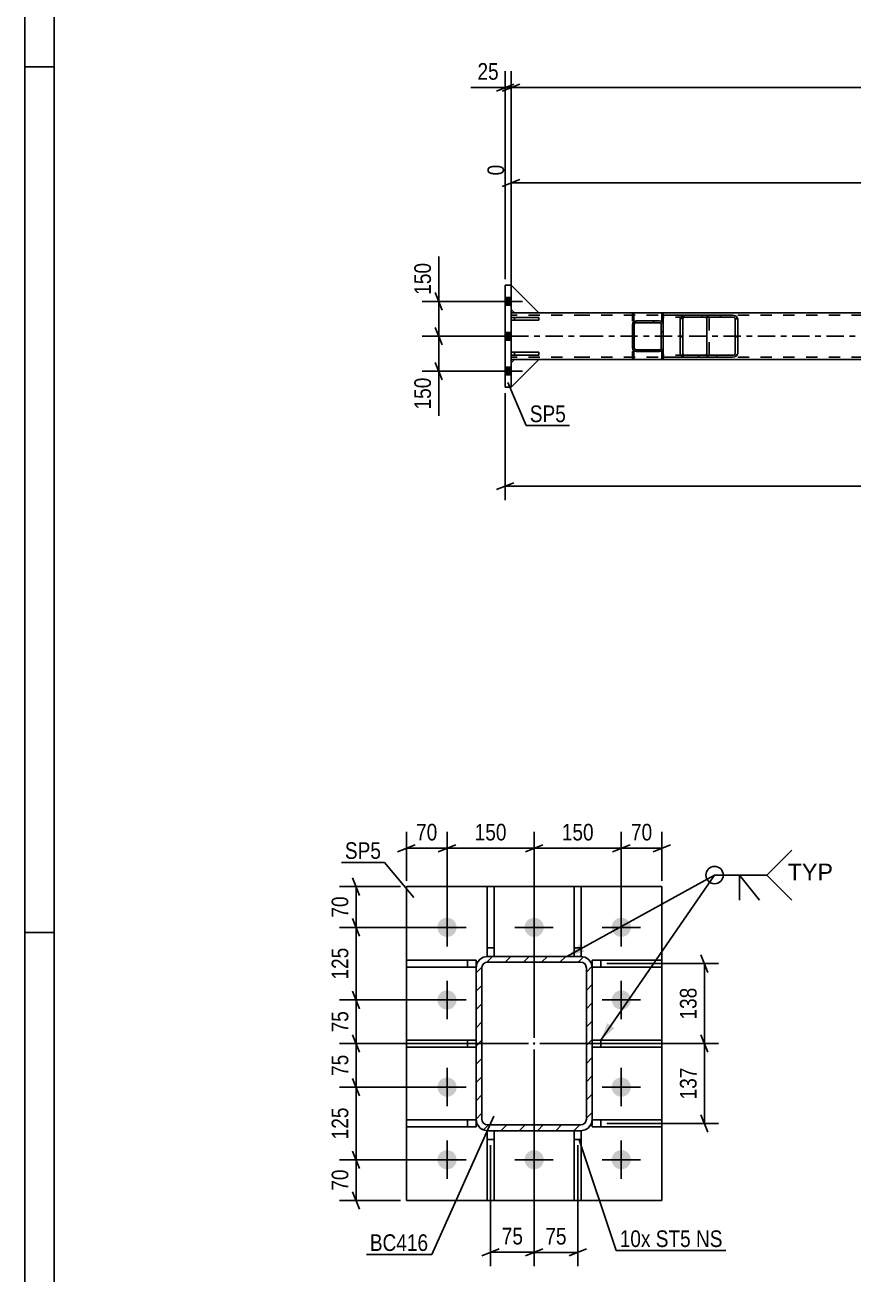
# Model space of a CAD drawing. Header units: millimetres. Extents: x 0 to 1189, y 0 to 841.
# Drawn here: x 0 to 142.6, y 239.1 to 454.2 of the extents above; entities that cross this region are included whole.
import ezdxf

# ---------------------------------------------------------------- set-up
doc = ezdxf.new("R2010")
doc.units = ezdxf.units.MM
doc.linetypes.add('DXK_LINE_DOT2', pattern=[3.9198, 1.9599, -1.9599])
doc.linetypes.add('DXK_LINE_DOT3', pattern=[5.9187, 2.979, -0.9799, 0.9799, -0.9799])
doc.styles.add('Arial', font='ARIAL.TTF', dxfattribs={"height": 0.2})
doc.styles.add('Arial Narrow', font='ARIALN.TTF', dxfattribs={"height": 0.2})

# ---------------------------------------------------------------- blocks, each defined once
blk = doc.blocks.new('Unknown-814734972-1132')
at = {"color": 5, "linetype": 'Continuous'}
for p, q in [((0, 841), (0, 0)), ((5, 836), (5, 5)), ((5, 447), (0, 447)), ((5, 298), (0, 298))]:
    blk.add_line(p, q, dxfattribs=at)
blk = doc.blocks.new('Part-814734972-3633 - 3548')
at = {"color": 2, "linetype": 'Continuous'}
for p, q in [((88.48, 404.65), (83.68, 409.45)), ((83.68, 405.25), (84.28, 404.65)), ((88.48, 404.65), (84.28, 404.65))]:
    blk.add_line(p, q, dxfattribs=at)
at = {"color": 7, "linetype": 'DXK_LINE_DOT2'}
blk.add_line((83.68, 409.45), (83.68, 405.25), dxfattribs=at)
blk = doc.blocks.new('Part-814734972-3571 - 3548')
at = {"color": 7, "linetype": 'DXK_LINE_DOT2'}
for p, q in [((88.48, 403.89), (83.68, 403.89)), ((83.68, 403.89), (83.68, 403.41)), ((83.68, 403.41), (88.48, 403.41)), ((84.28, 403.41), (84.28, 403.89)), ((88.48, 403.41), (88.48, 403.89))]:
    blk.add_line(p, q, dxfattribs=at)
blk = doc.blocks.new('Part-814734972-3574 - 3548')
at = {"color": 7, "linetype": 'DXK_LINE_DOT2'}
for p, q in [((88.48, 397.89), (83.68, 397.89)), ((83.68, 397.89), (83.68, 397.41)), ((83.68, 397.41), (88.48, 397.41)), ((84.28, 397.41), (84.28, 397.89)), ((88.48, 397.41), (88.48, 397.89))]:
    blk.add_line(p, q, dxfattribs=at)
blk = doc.blocks.new('Bolt-814734972-3661 - 3548')
at = {"linetype": 'Continuous'}
for points in [[(83.68, 405.99), (83.68, 407.31), (82.68, 407.31), (82.68, 405.99)], [(83.68, 405.99), (83.68, 407.31), (82.68, 407.31), (82.68, 405.99)], [(83.68, 405.99), (83.68, 407.31), (82.68, 407.31), (82.68, 405.99)], [(83.68, 405.99), (83.68, 407.31), (82.68, 407.31), (82.68, 405.99)], [(83.68, 399.99), (83.68, 401.31), (82.68, 401.31), (82.68, 399.99)], [(83.68, 399.99), (83.68, 401.31), (82.68, 401.31), (82.68, 399.99)], [(83.68, 393.99), (83.68, 395.31), (82.68, 395.31), (82.68, 393.99)], [(83.68, 393.99), (83.68, 395.31), (82.68, 395.31), (82.68, 393.99)], [(83.68, 393.99), (83.68, 395.31), (82.68, 395.31), (82.68, 393.99)], [(83.68, 393.99), (83.68, 395.31), (82.68, 395.31), (82.68, 393.99)]]:
    blk.add_hatch(color=1, dxfattribs=at).paths.add_polyline_path(points)
at = {"color": 1, "linetype": 'Continuous'}
for p, q in [((80.92, 406.65), (85.68, 406.65)), ((80.92, 406.65), (85.68, 406.65)), ((80.92, 406.65), (85.68, 406.65)), ((80.92, 406.65), (85.68, 406.65)), ((82.68, 407.31), (83.68, 407.31)), ((82.68, 407.31), (83.68, 407.31)), ((82.68, 407.31), (83.68, 407.31)), ((82.68, 407.31), (83.68, 407.31)), ((82.68, 405.99), (83.68, 405.99)), ((82.68, 405.99), (83.68, 405.99)), ((82.68, 405.99), (83.68, 405.99)), ((82.68, 405.99), (83.68, 405.99)), ((80.92, 400.65), (85.68, 400.65)), ((80.92, 400.65), (85.68, 400.65)), ((82.68, 401.31), (83.68, 401.31)), ((82.68, 401.31), (83.68, 401.31)), ((82.68, 399.99), (83.68, 399.99)), ((82.68, 399.99), (83.68, 399.99)), ((80.92, 394.65), (85.68, 394.65)), ((80.92, 394.65), (85.68, 394.65)), ((80.92, 394.65), (85.68, 394.65)), ((80.92, 394.65), (85.68, 394.65)), ((82.68, 395.31), (83.68, 395.31)), ((82.68, 395.31), (83.68, 395.31)), ((82.68, 395.31), (83.68, 395.31)), ((82.68, 395.31), (83.68, 395.31)), ((82.68, 393.99), (83.68, 393.99)), ((82.68, 393.99), (83.68, 393.99)), ((82.68, 393.99), (83.68, 393.99)), ((82.68, 393.99), (83.68, 393.99))]:
    blk.add_line(p, q, dxfattribs=at)
blk = doc.blocks.new('Part-814734972-3583 - 3548')
at = {"color": 7, "linetype": 'DXK_LINE_DOT2'}
for p, q in [((83.68, 396.05), (84.28, 396.65)), ((88.48, 396.65), (83.68, 391.85)), ((83.68, 391.85), (83.68, 396.05)), ((84.28, 396.65), (88.48, 396.65))]:
    blk.add_line(p, q, dxfattribs=at)
blk = doc.blocks.new('Part-814734972-3586 - 3548')
at = {"color": 7, "linetype": 'DXK_LINE_DOT2'}
for p, q in [((83.68, 396.05), (84.28, 396.65)), ((88.48, 396.65), (83.68, 391.85)), ((83.68, 391.85), (83.68, 396.05)), ((84.28, 396.65), (88.48, 396.65))]:
    blk.add_line(p, q, dxfattribs=at)
blk = doc.blocks.new('Part-814734972-3733 - 3548')
at = {"linetype": 'Continuous'}
h = blk.add_hatch(dxfattribs=at)
h.set_pattern_fill('', scale=0.7, style=0, pattern_type=0)
h.set_pattern_definition([(45, (122.1541, 397.1), (-1.57154, 1.57154), [])])
h.paths.add_polyline_path([(121.82, 397.05), (122.15, 397.1), (122.44, 397.24), (122.63, 397.45), (122.7, 397.69), (122.7, 403.61), (122.63, 403.86), (122.44, 404.06), (122.15, 404.2), (121.82, 404.25), (113.69, 404.25), (113.36, 404.2), (113.07, 404.06), (112.88, 403.86), (112.81, 403.61), (112.81, 397.69), (112.88, 397.45), (113.07, 397.24), (113.36, 397.1), (113.69, 397.05)])
h.paths.add_polyline_path([(113.52, 397.4), (113.38, 397.46), (113.29, 397.57), (113.25, 397.69), (113.25, 403.61), (113.29, 403.73), (113.38, 403.84), (113.52, 403.91), (113.69, 403.93), (121.82, 403.93), (121.99, 403.91), (122.13, 403.84), (122.22, 403.73), (122.26, 403.61), (122.26, 397.69), (122.22, 397.57), (122.13, 397.46), (121.99, 397.4), (121.82, 397.37), (113.69, 397.37)])
at = {"color": 2, "linetype": 'Continuous'}
for p, q in [((113.69, 404.25), (109.86, 404.25)), ((109.86, 403.29), (109.86, 402.65)), ((112.88, 403.86), (112.81, 403.61)), ((112.81, 397.69), (112.81, 403.61)), ((113.25, 403.61), (113.29, 403.73)), ((113.25, 397.69), (113.25, 403.61)), ((113.69, 404.25), (113.36, 404.2)), ((113.52, 403.91), (113.69, 403.93)), ((113.69, 404.25), (121.82, 404.25)), ((113.69, 403.93), (121.82, 403.93)), ((117.09, 403.91), (116.92, 403.93)), ((117.36, 403.61), (117.33, 403.73)), ((117.36, 397.69), (117.36, 403.61)), ((122.15, 404.2), (121.82, 404.25)), ((121.82, 403.93), (121.99, 403.91)), ((122.22, 403.73), (122.26, 403.61)), ((122.26, 397.69), (122.26, 403.61)), ((122.7, 403.61), (122.63, 403.86)), ((122.7, 397.69), (122.7, 403.61)), ((109.86, 398.01), (109.86, 398.65)), ((113.69, 397.05), (109.86, 397.05)), ((112.81, 397.69), (112.88, 397.45)), ((113.29, 397.57), (113.25, 397.69)), ((113.36, 397.1), (113.69, 397.05)), ((113.69, 397.37), (113.52, 397.4)), ((113.69, 397.37), (121.82, 397.37)), ((113.69, 397.05), (121.82, 397.05)), ((116.92, 397.37), (117.09, 397.4)), ((117.33, 397.57), (117.36, 397.69)), ((121.99, 397.4), (121.82, 397.37)), ((121.82, 397.05), (122.15, 397.1)), ((122.26, 397.69), (122.22, 397.57)), ((122.63, 397.45), (122.7, 397.69))]:
    blk.add_line(p, q, dxfattribs=at)
at = {"color": 7, "linetype": 'DXK_LINE_DOT2'}
for p, q in [((109.86, 404.25), (109.86, 403.29)), ((121.82, 403.93), (109.86, 403.93)), ((109.86, 402.65), (109.86, 398.65)), ((121.82, 404.25), (113.69, 404.25)), ((116.92, 404.25), (117.26, 404.2)), ((117.73, 403.86), (117.8, 403.61)), ((117.8, 397.69), (117.8, 403.61)), ((109.86, 397.69), (109.86, 398.01)), ((109.86, 397.05), (109.86, 397.69)), ((121.82, 397.37), (109.86, 397.37)), ((116.92, 397.05), (113.69, 397.05)), ((117.26, 397.1), (116.92, 397.05)), ((116.92, 397.05), (121.82, 397.05)), ((117.8, 397.69), (117.73, 397.45))]:
    blk.add_line(p, q, dxfattribs=at)
at = {"color": 2, "linetype": 'Continuous'}
for centre, radius, start, end in [((113.56, 403.43), 0.802, 104.5547, 147.5895), ((113.62, 403.52), 0.401, 104.5547, 147.5895), ((116.99, 403.52), 0.401, 32.4105, 75.4453), ((121.89, 403.52), 0.401, 32.4105, 75.4453), ((121.95, 403.43), 0.802, 32.4105, 75.4453), ((113.56, 397.88), 0.802, 212.4105, 255.4453), ((113.62, 397.78), 0.401, 212.4105, 255.4453), ((116.99, 397.78), 0.401, 284.5547, 327.5895), ((121.89, 397.78), 0.401, 284.5547, 327.5895), ((121.95, 397.88), 0.802, 284.5547, 327.5895)]:
    blk.add_arc(centre, radius, start, end, dxfattribs=at)
at = {"color": 7, "linetype": 'DXK_LINE_DOT2'}
for centre, start, end in [((117.06, 403.43), 32.4105, 75.4453), ((117.06, 397.88), 284.5547, 327.5895)]:
    blk.add_arc(centre, 0.802, start, end, dxfattribs=at)
blk = doc.blocks.new('Part-814734972-3608 - 3548')
at = {"color": 2, "linetype": 'Continuous'}
for p, q in [((83.68, 403.89), (88.48, 403.89)), ((83.68, 403.41), (83.68, 403.89)), ((88.48, 403.41), (83.68, 403.41)), ((88.48, 403.89), (88.48, 403.41))]:
    blk.add_line(p, q, dxfattribs=at)
at = {"color": 7, "linetype": 'DXK_LINE_DOT2'}
blk.add_line((84.28, 403.41), (84.28, 403.89), dxfattribs=at)
blk = doc.blocks.new('Part-814734972-3611 - 3548')
at = {"color": 2, "linetype": 'Continuous'}
for p, q in [((83.68, 397.89), (88.48, 397.89)), ((83.68, 397.41), (83.68, 397.89)), ((88.48, 397.41), (83.68, 397.41)), ((88.48, 397.89), (88.48, 397.41))]:
    blk.add_line(p, q, dxfattribs=at)
at = {"color": 7, "linetype": 'DXK_LINE_DOT2'}
blk.add_line((84.28, 397.41), (84.28, 397.89), dxfattribs=at)
blk = doc.blocks.new('Part-814734972-3614 - 3548')
at = {"color": 2, "linetype": 'Continuous'}
for p, q in [((83.68, 396.05), (84.28, 396.65)), ((88.48, 396.65), (83.68, 391.85)), ((84.28, 396.65), (88.48, 396.65))]:
    blk.add_line(p, q, dxfattribs=at)
at = {"color": 7, "linetype": 'DXK_LINE_DOT2'}
blk.add_line((83.68, 391.85), (83.68, 396.05), dxfattribs=at)
blk = doc.blocks.new('Part-814734972-3624 - 3548')
at = {"color": 2, "linetype": 'Continuous'}
for p, q in [((104.58, 403.29), (104.58, 404.49)), ((104.58, 404.49), (104.82, 404.49)), ((104.82, 404.49), (104.82, 403.29)), ((104.82, 403.29), (104.82, 404.49)), ((104.82, 403.29), (104.58, 403.29))]:
    blk.add_line(p, q, dxfattribs=at)
at = {"color": 7, "linetype": 'DXK_LINE_DOT2'}
for p, q in [((104.58, 403.29), (104.58, 404.49)), ((104.82, 404.49), (104.82, 404.49)), ((104.82, 403.29), (104.82, 403.29))]:
    blk.add_line(p, q, dxfattribs=at)
blk = doc.blocks.new('Part-814734972-3625 - 3548')
at = {"color": 2, "linetype": 'Continuous'}
for p, q in [((109.62, 396.81), (109.62, 398.01)), ((109.86, 398.01), (109.62, 398.01)), ((109.86, 398.01), (109.86, 396.81)), ((109.86, 396.81), (109.62, 396.81))]:
    blk.add_line(p, q, dxfattribs=at)
blk = doc.blocks.new('Part-814734972-3690 - 3548')
at = {"color": 2, "linetype": 'Continuous'}
for p, q in [((104.58, 396.81), (104.58, 398.01)), ((104.82, 398.01), (104.58, 398.01)), ((104.82, 398.01), (104.82, 396.81)), ((104.82, 398.01), (104.82, 396.81)), ((104.82, 396.81), (104.58, 396.81))]:
    blk.add_line(p, q, dxfattribs=at)
at = {"color": 7, "linetype": 'DXK_LINE_DOT2'}
for p, q in [((104.58, 396.81), (104.58, 398.01)), ((104.82, 398.01), (104.82, 398.01)), ((104.82, 396.81), (104.82, 396.81))]:
    blk.add_line(p, q, dxfattribs=at)
blk = doc.blocks.new('Part-814734972-3626 - 3548')
at = {"color": 2, "linetype": 'Continuous'}
for p, q in [((109.86, 404.49), (109.62, 404.49)), ((109.62, 403.29), (109.62, 404.49)), ((109.86, 404.49), (109.86, 403.29)), ((109.86, 403.29), (109.62, 403.29))]:
    blk.add_line(p, q, dxfattribs=at)
blk = doc.blocks.new('Part-814734972-3636 - 3548')
at = {"color": 7, "linetype": 'DXK_LINE_DOT2'}
for p, q in [((88.48, 404.65), (83.68, 409.45)), ((83.68, 409.45), (83.68, 405.25)), ((83.68, 405.25), (84.28, 404.65)), ((84.28, 404.65), (88.48, 404.65))]:
    blk.add_line(p, q, dxfattribs=at)
blk = doc.blocks.new('Part-814734972-3643 - 3548')
at = {"color": 2, "linetype": 'Continuous'}
for p, q in [((83.68, 404.65), (84.28, 404.65)), ((96.48, 404.65), (88.48, 404.65)), ((225.26, 404.65), (96.58, 404.65)), ((83.68, 396.65), (84.28, 396.65)), ((96.48, 396.65), (88.48, 396.65)), ((1026.22, 396.65), (96.58, 396.65))]:
    blk.add_line(p, q, dxfattribs=at)
at = {"color": 7, "linetype": 'DXK_LINE_DOT2'}
for p, q in [((83.68, 396.65), (83.68, 404.65)), ((88.48, 404.65), (84.28, 404.65)), ((96.48, 404.25), (83.68, 404.25)), ((1026.22, 404.25), (96.58, 404.25)), ((96.48, 397.05), (83.68, 397.05)), ((84.28, 396.65), (88.48, 396.65)), ((1026.22, 397.05), (96.58, 397.05))]:
    blk.add_line(p, q, dxfattribs=at)
at = {"color": 7, "linetype": 'DXK_LINE_DOT3'}
for p, q in [((83.68, 400.65), (96.48, 400.65)), ((96.58, 400.65), (1026.22, 400.65))]:
    blk.add_line(p, q, dxfattribs=at)
blk = doc.blocks.new('Part-814734972-3653 - 3548')
at = {"color": 7, "linetype": 'DXK_LINE_DOT2'}
for p, q in [((88.48, 404.65), (83.68, 409.45)), ((83.68, 409.45), (83.68, 405.25)), ((83.68, 405.25), (84.28, 404.65)), ((84.28, 404.65), (88.48, 404.65))]:
    blk.add_line(p, q, dxfattribs=at)
blk = doc.blocks.new('Part-814734972-3731 - 3548')
at = {"color": 2, "linetype": 'Continuous'}
for p, q in [((82.68, 409.45), (83.68, 409.45)), ((82.68, 391.85), (82.68, 409.45)), ((83.68, 409.45), (83.68, 391.85)), ((83.68, 391.85), (82.68, 391.85))]:
    blk.add_line(p, q, dxfattribs=at)
blk = doc.blocks.new('Part-814734972-3757 - 3548')
at = {"linetype": 'Continuous'}
h = blk.add_hatch(dxfattribs=at)
h.set_pattern_fill('', scale=0.7, style=0, pattern_type=0)
h.set_pattern_definition([(45, (109.4623, 398.06), (-1.57154, 1.57154), [])])
h.paths.add_polyline_path([(109.22, 398.01), (109.46, 398.06), (109.67, 398.2), (109.81, 398.41), (109.86, 398.65), (109.86, 402.65), (109.81, 402.9), (109.67, 403.1), (109.46, 403.24), (109.22, 403.29), (105.22, 403.29), (104.97, 403.24), (104.76, 403.1), (104.63, 402.9), (104.58, 402.65), (104.58, 398.65), (104.63, 398.41), (104.76, 398.2), (104.97, 398.06), (105.22, 398.01)])
h.paths.add_polyline_path([(105.09, 398.36), (104.99, 398.42), (104.92, 398.53), (104.9, 398.65), (104.9, 402.65), (104.92, 402.77), (104.99, 402.88), (105.09, 402.95), (105.22, 402.97), (109.22, 402.97), (109.34, 402.95), (109.44, 402.88), (109.51, 402.77), (109.54, 402.65), (109.54, 398.65), (109.51, 398.53), (109.44, 398.42), (109.34, 398.36), (109.22, 398.33), (105.22, 398.33)])
at = {"color": 7, "linetype": 'DXK_LINE_DOT2'}
for p, q in [((104.58, 402.65), (104.63, 402.9)), ((104.58, 398.65), (104.58, 402.65)), ((104.92, 402.77), (104.9, 402.65)), ((104.9, 398.65), (104.9, 402.65)), ((104.97, 403.24), (105.22, 403.29)), ((105.22, 402.97), (105.09, 402.95)), ((105.22, 403.29), (109.22, 403.29)), ((105.22, 402.97), (109.22, 402.97)), ((109.22, 403.29), (109.46, 403.24)), ((109.34, 402.95), (109.22, 402.97)), ((109.54, 402.65), (109.51, 402.77)), ((109.54, 398.65), (109.54, 402.65)), ((109.81, 402.9), (109.86, 402.65)), ((109.86, 398.65), (109.86, 402.65)), ((104.63, 398.41), (104.58, 398.65)), ((104.9, 398.65), (104.92, 398.53)), ((105.22, 398.01), (104.97, 398.06)), ((105.09, 398.36), (105.22, 398.33)), ((105.22, 398.33), (109.22, 398.33)), ((105.22, 398.01), (109.22, 398.01)), ((109.22, 398.33), (109.34, 398.36)), ((109.46, 398.06), (109.22, 398.01)), ((109.51, 398.53), (109.54, 398.65)), ((109.86, 398.65), (109.81, 398.41))]:
    blk.add_line(p, q, dxfattribs=at)
at = {"color": 2, "linetype": 'Continuous'}
for p, q in [((104.63, 402.9), (104.58, 402.65)), ((104.58, 398.65), (104.58, 402.65)), ((104.9, 402.65), (104.92, 402.77)), ((104.9, 398.65), (104.9, 402.65)), ((105.22, 403.29), (104.97, 403.24)), ((105.09, 402.95), (105.22, 402.97)), ((105.22, 403.29), (109.22, 403.29)), ((105.22, 402.97), (109.22, 402.97)), ((109.46, 403.24), (109.22, 403.29)), ((109.22, 402.97), (109.34, 402.95)), ((109.51, 402.77), (109.54, 402.65)), ((109.54, 398.65), (109.54, 402.65)), ((109.86, 402.65), (109.81, 402.9)), ((109.86, 398.65), (109.86, 402.65)), ((104.58, 398.65), (104.63, 398.41)), ((104.92, 398.53), (104.9, 398.65)), ((104.97, 398.06), (105.22, 398.01)), ((105.22, 398.33), (105.09, 398.36)), ((105.22, 398.33), (109.22, 398.33)), ((105.22, 398.01), (109.22, 398.01)), ((109.34, 398.36), (109.22, 398.33)), ((109.22, 398.01), (109.46, 398.06)), ((109.54, 398.65), (109.51, 398.53)), ((109.81, 398.41), (109.86, 398.65))]:
    blk.add_line(p, q, dxfattribs=at)
at = {"color": 7, "linetype": 'DXK_LINE_DOT2'}
for centre, radius, start, end in [((105.22, 402.65), 0.64, 112.5, 157.5), ((105.22, 402.65), 0.32, 112.5, 157.5), ((109.22, 402.65), 0.32, 22.5, 67.5), ((109.22, 402.65), 0.64, 22.5, 67.5), ((105.22, 398.65), 0.64, 202.5, 247.5), ((105.22, 398.65), 0.32, 202.5, 247.5), ((109.22, 398.65), 0.32, 292.5, 337.5), ((109.22, 398.65), 0.64, 292.5, 337.5)]:
    blk.add_arc(centre, radius, start, end, dxfattribs=at)
at = {"color": 2, "linetype": 'Continuous'}
for centre, radius, start, end in [((105.22, 402.65), 0.64, 112.5, 157.5), ((105.22, 402.65), 0.32, 112.5, 157.5), ((109.22, 402.65), 0.32, 22.5, 67.5), ((109.22, 402.65), 0.64, 22.5, 67.5), ((105.22, 398.65), 0.64, 202.5, 247.5), ((105.22, 398.65), 0.32, 202.5, 247.5), ((109.22, 398.65), 0.32, 292.5, 337.5), ((109.22, 398.65), 0.64, 292.5, 337.5)]:
    blk.add_arc(centre, radius, start, end, dxfattribs=at)
blk = doc.blocks.new('Part-814734972-1289 - 1247')
at = {"color": 2, "linetype": 'Continuous'}
for p, q in [((79.56, 251.91), (79.56, 263.91)), ((79.56, 263.91), (79.66, 263.91)), ((80.76, 263.91), (80.76, 251.91)), ((80.76, 251.91), (79.56, 251.91))]:
    blk.add_line(p, q, dxfattribs=at)
at = {"color": 7, "linetype": 'DXK_LINE_DOT2'}
for p, q in [((79.56, 263.91), (80.76, 263.91)), ((79.56, 262.41), (80.76, 262.41))]:
    blk.add_line(p, q, dxfattribs=at)
blk = doc.blocks.new('Part-814734972-1294 - 1247')
at = {"color": 2, "linetype": 'Continuous'}
for p, q in [((94.56, 293.91), (94.56, 305.91)), ((94.56, 305.91), (95.76, 305.91)), ((95.76, 305.91), (95.76, 293.91)), ((95.76, 293.91), (95.66, 293.91))]:
    blk.add_line(p, q, dxfattribs=at)
at = {"color": 7, "linetype": 'DXK_LINE_DOT2'}
for p, q in [((94.56, 295.41), (95.76, 295.41)), ((95.66, 293.91), (94.56, 293.91))]:
    blk.add_line(p, q, dxfattribs=at)
blk = doc.blocks.new('Bolt-814734972-1269 - 1247')
at = {"linetype": 'Continuous'}
for points in [[(71.01, 298.91, -1), (74.31, 298.91, -1)], [(86.01, 298.91, -1), (89.31, 298.91, -1)], [(101.01, 298.91, -1), (104.31, 298.91, -1)], [(71.01, 286.41, -1), (74.31, 286.41, -1)], [(101.01, 286.41, -1), (104.31, 286.41, -1)], [(71.01, 271.41, -1), (74.31, 271.41, -1)], [(101.01, 271.41, -1), (104.31, 271.41, -1)], [(71.01, 258.91, -1), (74.31, 258.91, -1)], [(86.01, 258.91, -1), (89.31, 258.91, -1)], [(101.01, 258.91, -1), (104.31, 258.91, -1)]]:
    blk.add_hatch(color=1, dxfattribs=at).paths.add_polyline_path(points)
at = {"color": 1, "linetype": 'Continuous'}
for p, q in [((72.66, 295.61), (72.66, 302.21)), ((87.66, 295.61), (87.66, 302.21)), ((102.66, 295.61), (102.66, 302.21)), ((69.36, 298.91), (75.96, 298.91)), ((84.36, 298.91), (90.96, 298.91)), ((99.36, 298.91), (105.96, 298.91)), ((72.66, 283.11), (72.66, 289.71)), ((102.66, 283.11), (102.66, 289.71)), ((69.36, 286.41), (75.96, 286.41)), ((99.36, 286.41), (105.96, 286.41)), ((72.66, 268.11), (72.66, 274.71)), ((102.66, 268.11), (102.66, 274.71)), ((69.36, 271.41), (75.96, 271.41)), ((99.36, 271.41), (105.96, 271.41)), ((72.66, 255.61), (72.66, 262.21)), ((87.66, 255.61), (87.66, 262.21)), ((102.66, 255.61), (102.66, 262.21)), ((69.36, 258.91), (75.96, 258.91)), ((84.36, 258.91), (90.96, 258.91)), ((99.36, 258.91), (105.96, 258.91))]:
    blk.add_line(p, q, dxfattribs=at)
blk = doc.blocks.new('Part-814734972-1299 - 1247')
at = {"color": 2, "linetype": 'Continuous'}
for p, q in [((79.56, 293.91), (79.56, 305.91)), ((79.56, 305.91), (80.76, 305.91)), ((80.76, 293.91), (80.76, 305.91)), ((79.56, 293.91), (79.66, 293.91))]:
    blk.add_line(p, q, dxfattribs=at)
at = {"color": 7, "linetype": 'DXK_LINE_DOT2'}
for p, q in [((79.56, 295.41), (80.76, 295.41)), ((79.66, 293.91), (80.76, 293.91))]:
    blk.add_line(p, q, dxfattribs=at)
blk = doc.blocks.new('Part-814734972-1304 - 1247')
at = {"color": 2, "linetype": 'Continuous'}
for p, q in [((65.66, 264.56), (65.66, 265.76)), ((65.66, 265.76), (77.66, 265.76)), ((77.66, 264.56), (77.66, 265.76)), ((65.66, 264.56), (77.66, 264.56))]:
    blk.add_line(p, q, dxfattribs=at)
at = {"color": 7, "linetype": 'DXK_LINE_DOT2'}
blk.add_line((76.16, 264.56), (76.16, 265.76), dxfattribs=at)
blk = doc.blocks.new('Part-814734972-1309 - 1247')
at = {"color": 2, "linetype": 'Continuous'}
for p, q in [((65.66, 278.31), (65.66, 279.51)), ((65.66, 279.51), (77.66, 279.51)), ((65.66, 278.31), (77.66, 278.31))]:
    blk.add_line(p, q, dxfattribs=at)
at = {"color": 7, "linetype": 'DXK_LINE_DOT2'}
for p, q in [((76.16, 278.31), (76.16, 279.51)), ((77.66, 278.31), (77.66, 279.51))]:
    blk.add_line(p, q, dxfattribs=at)
blk = doc.blocks.new('Part-814734972-1442 - 1247')
at = {"linetype": 'Continuous'}
h = blk.add_hatch(dxfattribs=at)
h.set_pattern_fill('', scale=0.7, style=0, pattern_type=0)
h.set_pattern_definition([(45, (77.6584, 265.9106), (-1.57154, 1.57154), [])])
h.paths.add_polyline_path([(77.66, 291.91), (77.66, 265.91), (77.81, 265.15), (78.24, 264.5), (78.89, 264.06), (79.66, 263.91), (95.66, 263.91), (96.42, 264.06), (97.07, 264.5), (97.51, 265.15), (97.66, 265.91), (97.66, 291.91), (97.51, 292.68), (97.07, 293.32), (96.42, 293.76), (95.66, 293.91), (79.66, 293.91), (78.89, 293.76), (78.24, 293.32), (77.81, 292.68)])
h.paths.add_polyline_path([(78.95, 292.62), (79.28, 292.83), (79.66, 292.91), (95.66, 292.91), (96.04, 292.83), (96.37, 292.62), (96.58, 292.29), (96.66, 291.91), (96.66, 265.91), (96.58, 265.53), (96.37, 265.2), (96.04, 264.99), (95.66, 264.91), (79.66, 264.91), (79.28, 264.99), (78.95, 265.2), (78.73, 265.53), (78.66, 265.91), (78.66, 291.91), (78.73, 292.29)])
blk.add_hatch(color=246, dxfattribs=at).paths.add_polyline_path([(87.66, 278.81, -1), (87.66, 279.01, -1)])
at = {"color": 7, "linetype": 'DXK_LINE_DOT2'}
for p, q in [((77.66, 291.91), (77.81, 292.68)), ((78.89, 293.76), (79.66, 293.91)), ((79.66, 292.91), (79.28, 292.83)), ((79.66, 293.91), (95.66, 293.91)), ((79.66, 292.91), (95.66, 292.91)), ((95.66, 293.91), (96.42, 293.76)), ((96.04, 292.83), (95.66, 292.91)), ((97.51, 292.68), (97.66, 291.91)), ((77.66, 265.91), (77.66, 291.91)), ((78.73, 292.29), (78.66, 291.91)), ((78.66, 265.91), (78.66, 291.91)), ((96.66, 291.91), (96.58, 292.29)), ((96.66, 265.91), (96.66, 291.91)), ((97.66, 265.91), (97.66, 291.91)), ((77.81, 265.15), (77.66, 265.91)), ((78.66, 265.91), (78.73, 265.53)), ((79.28, 264.99), (79.66, 264.91)), ((79.66, 264.91), (95.66, 264.91)), ((95.66, 264.91), (96.04, 264.99)), ((96.58, 265.53), (96.66, 265.91)), ((97.66, 265.91), (97.51, 265.15)), ((79.66, 263.91), (78.89, 264.06)), ((79.66, 263.91), (95.66, 263.91)), ((96.42, 264.06), (95.66, 263.91))]:
    blk.add_line(p, q, dxfattribs=at)
at = {"color": 2, "linetype": 'Continuous'}
for p, q in [((77.81, 292.68), (77.66, 291.91)), ((79.66, 293.91), (78.89, 293.76)), ((79.28, 292.83), (79.66, 292.91)), ((79.66, 293.91), (95.66, 293.91)), ((79.66, 292.91), (95.66, 292.91)), ((96.42, 293.76), (95.66, 293.91)), ((95.66, 292.91), (96.04, 292.83)), ((97.66, 291.91), (97.51, 292.68)), ((77.66, 265.91), (77.66, 291.91)), ((78.66, 291.91), (78.73, 292.29)), ((78.66, 265.91), (78.66, 291.91)), ((96.58, 292.29), (96.66, 291.91)), ((96.66, 265.91), (96.66, 291.91)), ((97.66, 265.91), (97.66, 291.91)), ((77.66, 265.91), (77.81, 265.15)), ((78.73, 265.53), (78.66, 265.91)), ((79.66, 264.91), (79.28, 264.99)), ((79.66, 264.91), (95.66, 264.91)), ((96.04, 264.99), (95.66, 264.91)), ((96.66, 265.91), (96.58, 265.53)), ((97.51, 265.15), (97.66, 265.91)), ((78.89, 264.06), (79.66, 263.91)), ((79.66, 263.91), (95.66, 263.91)), ((95.66, 263.91), (96.42, 264.06))]:
    blk.add_line(p, q, dxfattribs=at)
at = {"color": 7, "linetype": 'DXK_LINE_DOT3'}
blk.add_line((87.66, 278.91), (87.66, 278.91), dxfattribs=at)
at = {"color": 246, "linetype": 'DXK_LINE_DOT2'}
blk.add_line((87.66, 278.91), (87.66, 278.91), dxfattribs=at)
at = {"color": 246, "linetype": 'Continuous'}
blk.add_circle((87.66, 278.91), 0.1, dxfattribs=at)
at = {"color": 7, "linetype": 'DXK_LINE_DOT2'}
for centre, radius, start, end in [((79.66, 291.91), 2, 112.5, 157.5), ((79.66, 291.91), 1, 112.5, 157.5), ((95.66, 291.91), 1, 22.5, 67.5), ((95.66, 291.91), 2, 22.5, 67.5), ((79.66, 265.91), 2, 202.5, 247.5), ((79.66, 265.91), 1, 202.5, 247.5), ((95.66, 265.91), 1, 292.5, 337.5), ((95.66, 265.91), 2, 292.5, 337.5)]:
    blk.add_arc(centre, radius, start, end, dxfattribs=at)
at = {"color": 2, "linetype": 'Continuous'}
for centre, radius, start, end in [((79.66, 291.91), 2, 112.5, 157.5), ((79.66, 291.91), 1, 112.5, 157.5), ((95.66, 291.91), 1, 22.5, 67.5), ((95.66, 291.91), 2, 22.5, 67.5), ((79.66, 265.91), 2, 202.5, 247.5), ((79.66, 265.91), 1, 202.5, 247.5), ((95.66, 265.91), 1, 292.5, 337.5), ((95.66, 265.91), 2, 292.5, 337.5)]:
    blk.add_arc(centre, radius, start, end, dxfattribs=at)
blk = doc.blocks.new('Part-814734972-1314 - 1247')
at = {"color": 2, "linetype": 'Continuous'}
for p, q in [((65.66, 292.06), (65.66, 293.26)), ((65.66, 293.26), (77.66, 293.26)), ((77.66, 292.06), (77.66, 293.26)), ((65.66, 292.06), (77.66, 292.06))]:
    blk.add_line(p, q, dxfattribs=at)
at = {"color": 7, "linetype": 'DXK_LINE_DOT2'}
blk.add_line((76.16, 292.06), (76.16, 293.26), dxfattribs=at)
blk = doc.blocks.new('Part-814734972-1319 - 1247')
at = {"color": 2, "linetype": 'Continuous'}
for p, q in [((109.66, 265.76), (97.66, 265.76)), ((97.66, 264.56), (97.66, 265.76)), ((109.66, 265.76), (109.66, 264.56)), ((109.66, 264.56), (97.66, 264.56))]:
    blk.add_line(p, q, dxfattribs=at)
at = {"color": 7, "linetype": 'DXK_LINE_DOT2'}
blk.add_line((99.16, 264.56), (99.16, 265.76), dxfattribs=at)
blk = doc.blocks.new('Part-814734972-1324 - 1247')
at = {"color": 2, "linetype": 'Continuous'}
for p, q in [((109.66, 279.51), (97.66, 279.51)), ((109.66, 278.31), (97.66, 278.31)), ((109.66, 279.51), (109.66, 278.31))]:
    blk.add_line(p, q, dxfattribs=at)
at = {"color": 7, "linetype": 'DXK_LINE_DOT2'}
for p, q in [((97.66, 278.31), (97.66, 279.51)), ((99.16, 278.31), (99.16, 279.51))]:
    blk.add_line(p, q, dxfattribs=at)
blk = doc.blocks.new('Part-814734972-1457 - 1247')
at = {"color": 2, "linetype": 'Continuous'}
for p, q in [((65.66, 251.91), (65.66, 305.91)), ((65.66, 305.91), (109.66, 305.91)), ((109.66, 251.91), (109.66, 305.91)), ((65.66, 251.91), (109.66, 251.91))]:
    blk.add_line(p, q, dxfattribs=at)
blk = doc.blocks.new('Part-814734972-1329 - 1247')
at = {"color": 2, "linetype": 'Continuous'}
for p, q in [((109.66, 293.26), (97.66, 293.26)), ((97.66, 292.06), (97.66, 293.26)), ((109.66, 293.26), (109.66, 292.06)), ((109.66, 292.06), (97.66, 292.06))]:
    blk.add_line(p, q, dxfattribs=at)
at = {"color": 7, "linetype": 'DXK_LINE_DOT2'}
blk.add_line((99.16, 292.06), (99.16, 293.26), dxfattribs=at)
blk = doc.blocks.new('Part-814734972-1462 - 1247')
at = {"color": 2, "linetype": 'Continuous'}
for p, q in [((94.56, 251.91), (94.56, 263.91)), ((95.66, 263.91), (95.76, 263.91)), ((95.76, 263.91), (95.76, 251.91)), ((95.76, 251.91), (94.56, 251.91))]:
    blk.add_line(p, q, dxfattribs=at)
at = {"color": 7, "linetype": 'DXK_LINE_DOT2'}
for p, q in [((95.76, 263.91), (94.56, 263.91)), ((94.56, 262.41), (95.76, 262.41))]:
    blk.add_line(p, q, dxfattribs=at)
blk = doc.blocks.new('StraightDimension-814734972-3989 - 3548')
at = {"color": 7, "linetype": 'Continuous'}
for p, q in [((81.68, 400.65), (68.39, 400.65)), ((70.64, 402.15), (71.84, 399.15)), ((71.24, 394.65), (71.24, 400.65)), ((71.84, 393.15), (70.64, 396.15)), ((81.68, 394.65), (68.39, 394.65))]:
    blk.add_line(p, q, dxfattribs=at)
at = {"color": 0}
blk.add_wipeout([(70.49, 394.13), (66.29, 394.13), (66.29, 387.44), (70.49, 387.44)], dxfattribs=at)
at = {"color": 7, "linetype": 'Continuous'}
blk.add_line((71.24, 394.65), (71.24, 386.92), dxfattribs=at)
blk.add_line((71.24, 394.65), (71.24, 386.92), dxfattribs=at)
at = {"color": 3, "style": 'Arial Narrow'}
blk.add_text('150', height=2.863, rotation=90.0002, dxfattribs=at).set_placement((69.89, 388.04))
blk = doc.blocks.new('StraightDimension-814734972-3892 - 3548')
at = {"color": 7, "linetype": 'Continuous'}
for p, q in [((82.68, 390.85), (82.68, 372.44)), ((84.18, 375.44), (81.18, 374.24)), ((82.68, 374.84), (1027.22, 374.84))]:
    blk.add_line(p, q, dxfattribs=at)
blk = doc.blocks.new('StraightDimension-814734972-3973 - 3548')
at = {"color": 7, "linetype": 'Continuous'}
for p, q in [((224.59, 392.01), (224.59, 435.65)), ((83.68, 405.65), (83.68, 430.16)), ((85.18, 427.63), (82.18, 426.43)), ((83.68, 427.03), (224.59, 427.03)), ((223.09, 426.43), (226.09, 427.63))]:
    blk.add_line(p, q, dxfattribs=at)
at = {"color": 0, "linetype": 'Continuous'}
for points in [[(223.99, 436.25), (219.79, 436.25), (219.79, 427.73), (223.99, 427.73)], [(83.08, 430.76), (78.88, 430.76), (78.88, 427.73), (83.08, 427.73)]]:
    blk.add_wipeout(points, dxfattribs=at)
at = {"color": 0}
blk.add_wipeout([(158.39, 427.78), (158.39, 431.98), (149.88, 431.98), (149.88, 427.78)], dxfattribs=at)
at = {"color": 3, "linetype": 'Continuous', "style": 'Arial Narrow'}
for s, height, p in [('5159', 2.863, (223.39, 428.33)), ('0', 2.86, (82.48, 428.33))]:
    blk.add_text(s, height=height, rotation=90.0002, dxfattribs=at).set_placement(p)
at = {"color": 3, "style": 'Arial Narrow'}
blk.add_text('5159', height=2.863, dxfattribs=at).set_placement((150.48, 428.38))
blk = doc.blocks.new('StraightDimension-814734972-3999 - 3548')
at = {"color": 7, "linetype": 'Continuous'}
for p, q in [((81.68, 406.65), (68.39, 406.65)), ((70.64, 408.15), (71.84, 405.15)), ((71.24, 400.65), (71.24, 406.65)), ((81.68, 400.65), (68.39, 400.65)), ((71.84, 399.15), (70.64, 402.15))]:
    blk.add_line(p, q, dxfattribs=at)
at = {"color": 0}
blk.add_wipeout([(70.49, 413.86), (66.29, 413.86), (66.29, 407.18), (70.49, 407.18)], dxfattribs=at)
at = {"color": 7, "linetype": 'Continuous'}
blk.add_line((71.24, 406.65), (71.24, 414.39), dxfattribs=at)
blk.add_line((71.24, 406.65), (71.24, 414.39), dxfattribs=at)
at = {"color": 3, "style": 'Arial Narrow'}
blk.add_text('150', height=2.863, rotation=90.0002, dxfattribs=at).set_placement((69.89, 407.78))
blk = doc.blocks.new('StraightDimension-814734972-10734 - 3548')
at = {"color": 7, "linetype": 'Continuous'}
for p, q in [((83.68, 410.45), (83.68, 446.29)), ((85.18, 444.04), (82.18, 442.84)), ((83.68, 443.44), (1026.22, 443.44))]:
    blk.add_line(p, q, dxfattribs=at)
blk = doc.blocks.new('StraightDimension-814734972-10735 - 3548')
at = {"color": 7, "linetype": 'Continuous'}
for p, q in [((82.68, 410.45), (82.68, 446.29)), ((83.68, 410.45), (83.68, 446.29)), ((81.18, 442.84), (84.18, 444.04)), ((85.18, 444.04), (82.18, 442.84)), ((82.68, 443.44), (83.68, 443.44))]:
    blk.add_line(p, q, dxfattribs=at)
at = {"color": 0}
blk.add_wipeout([(82.15, 444.19), (82.15, 448.39), (77.3, 448.39), (77.3, 444.19)], dxfattribs=at)
at = {"color": 7, "linetype": 'Continuous'}
blk.add_line((82.68, 443.44), (76.77, 443.44), dxfattribs=at)
blk.add_line((82.68, 443.44), (76.77, 443.44), dxfattribs=at)
at = {"color": 3, "style": 'Arial Narrow'}
blk.add_text('25', height=2.863, dxfattribs=at).set_placement((77.9, 444.79))
blk = doc.blocks.new('StraightDimension-814734972-28336 - 1247')
at = {"color": 7, "linetype": 'Continuous'}
for p, q in [((71.66, 286.41), (54.16, 286.41)), ((56.41, 287.91), (57.61, 284.91)), ((57.01, 278.91), (57.01, 286.41)), ((57.61, 277.41), (56.41, 280.41)), ((86.66, 278.91), (54.16, 278.91))]:
    blk.add_line(p, q, dxfattribs=at)
at = {"color": 0}
blk.add_wipeout([(56.26, 285.09), (52.06, 285.09), (52.06, 280.23), (56.26, 280.23)], dxfattribs=at)
at = {"color": 3, "style": 'Arial Narrow'}
blk.add_text('75', height=2.863, rotation=90.0002, dxfattribs=at).set_placement((55.66, 280.83))
blk = doc.blocks.new('StraightDimension-814734972-1640 - 1247')
at = {"color": 7, "linetype": 'Continuous'}
for p, q in [((87.66, 277.91), (87.66, 240.58)), ((80.16, 261.41), (80.16, 240.58)), ((78.66, 242.38), (81.66, 243.58)), ((89.16, 243.58), (86.16, 242.38)), ((80.16, 242.98), (87.66, 242.98))]:
    blk.add_line(p, q, dxfattribs=at)
at = {"color": 0}
blk.add_wipeout([(86.34, 243.73), (86.34, 247.93), (81.48, 247.93), (81.48, 243.73)], dxfattribs=at)
at = {"color": 3, "style": 'Arial Narrow'}
blk.add_text('75', height=2.863, dxfattribs=at).set_placement((82.08, 244.33))
blk = doc.blocks.new('StraightDimension-814734972-1491 - 1247')
at = {"color": 7, "linetype": 'Continuous'}
for p, q in [((65.66, 306.91), (65.66, 315.36)), ((72.66, 299.91), (72.66, 315.36)), ((64.16, 311.91), (67.16, 313.11)), ((65.66, 312.51), (72.66, 312.51)), ((74.16, 313.11), (71.16, 311.91))]:
    blk.add_line(p, q, dxfattribs=at)
at = {"color": 0}
blk.add_wipeout([(71.59, 313.26), (71.59, 317.46), (66.73, 317.46), (66.73, 313.26)], dxfattribs=at)
at = {"color": 3, "style": 'Arial Narrow'}
blk.add_text('70', height=2.863, dxfattribs=at).set_placement((67.33, 313.86))
blk = doc.blocks.new('StraightDimension-814734972-1612 - 1247')
at = {"color": 7, "linetype": 'Continuous'}
for p, q in [((117.57, 277.41), (116.37, 280.41)), ((88.66, 278.91), (119.37, 278.91)), ((116.97, 265.16), (116.97, 278.91)), ((100.16, 265.16), (119.37, 265.16)), ((116.37, 266.66), (117.57, 263.66))]:
    blk.add_line(p, q, dxfattribs=at)
at = {"color": 0}
blk.add_wipeout([(116.22, 275.38), (112.02, 275.38), (112.02, 268.69), (116.22, 268.69)], dxfattribs=at)
at = {"color": 3, "style": 'Arial Narrow'}
blk.add_text('137', height=2.863, rotation=90.0002, dxfattribs=at).set_placement((115.62, 269.29))
blk = doc.blocks.new('StraightDimension-814734972-28339 - 1247')
at = {"color": 7, "linetype": 'Continuous'}
for p, q in [((56.41, 260.41), (57.61, 257.41)), ((71.66, 258.91), (54.16, 258.91)), ((57.01, 251.91), (57.01, 258.91)), ((64.66, 251.91), (54.16, 251.91)), ((57.61, 250.41), (56.41, 253.41))]:
    blk.add_line(p, q, dxfattribs=at)
at = {"color": 0}
blk.add_wipeout([(56.26, 257.84), (52.06, 257.84), (52.06, 252.98), (56.26, 252.98)], dxfattribs=at)
at = {"color": 3, "style": 'Arial Narrow'}
blk.add_text('70', height=2.863, rotation=90.0002, dxfattribs=at).set_placement((55.66, 253.58))
blk = doc.blocks.new('StraightDimension-814734972-1508 - 1247')
at = {"color": 7, "linetype": 'Continuous'}
for p, q in [((72.66, 299.91), (72.66, 315.36)), ((87.66, 279.91), (87.66, 315.36)), ((74.16, 313.11), (71.16, 311.91)), ((72.66, 312.51), (87.66, 312.51)), ((86.16, 311.91), (89.16, 313.11))]:
    blk.add_line(p, q, dxfattribs=at)
at = {"color": 0}
blk.add_wipeout([(83.5, 313.26), (83.5, 317.46), (76.82, 317.46), (76.82, 313.26)], dxfattribs=at)
at = {"color": 3, "style": 'Arial Narrow'}
blk.add_text('150', height=2.863, dxfattribs=at).set_placement((77.42, 313.86))
blk = doc.blocks.new('StraightDimension-814734972-1525 - 1247')
at = {"color": 7, "linetype": 'Continuous'}
for p, q in [((87.66, 279.91), (87.66, 315.36)), ((102.66, 299.91), (102.66, 315.36)), ((89.16, 313.11), (86.16, 311.91)), ((87.66, 312.51), (102.66, 312.51)), ((101.16, 311.91), (104.16, 313.11))]:
    blk.add_line(p, q, dxfattribs=at)
at = {"color": 0}
blk.add_wipeout([(98.5, 313.26), (98.5, 317.46), (91.82, 317.46), (91.82, 313.26)], dxfattribs=at)
at = {"color": 3, "style": 'Arial Narrow'}
blk.add_text('150', height=2.863, dxfattribs=at).set_placement((92.42, 313.86))
blk = doc.blocks.new('StraightDimension-814734972-1542 - 1247')
at = {"color": 7, "linetype": 'Continuous'}
for p, q in [((102.66, 299.91), (102.66, 315.36)), ((109.66, 306.91), (109.66, 315.36)), ((101.16, 311.91), (104.16, 313.11)), ((102.66, 312.51), (109.66, 312.51)), ((111.16, 313.11), (108.16, 311.91))]:
    blk.add_line(p, q, dxfattribs=at)
at = {"color": 0}
blk.add_wipeout([(108.59, 313.26), (108.59, 317.46), (103.73, 317.46), (103.73, 313.26)], dxfattribs=at)
at = {"color": 3, "style": 'Arial Narrow'}
blk.add_text('70', height=2.863, dxfattribs=at).set_placement((104.33, 313.86))
blk = doc.blocks.new('StraightDimension-814734972-1620 - 1247')
at = {"color": 7, "linetype": 'Continuous'}
for p, q in [((100.16, 292.66), (119.37, 292.66)), ((117.57, 291.16), (116.37, 294.16)), ((116.97, 278.91), (116.97, 292.66)), ((116.37, 280.41), (117.57, 277.41)), ((88.66, 278.91), (119.37, 278.91))]:
    blk.add_line(p, q, dxfattribs=at)
at = {"color": 0}
blk.add_wipeout([(116.22, 289.13), (112.02, 289.13), (112.02, 282.44), (116.22, 282.44)], dxfattribs=at)
at = {"color": 3, "style": 'Arial Narrow'}
blk.add_text('138', height=2.863, rotation=90.0002, dxfattribs=at).set_placement((115.62, 283.04))
blk = doc.blocks.new('StraightDimension-814734972-1625 - 1247')
at = {"color": 7, "linetype": 'Continuous'}
for p, q in [((87.66, 277.91), (87.66, 240.57)), ((95.16, 261.41), (95.16, 240.57)), ((86.16, 242.37), (89.16, 243.57)), ((96.66, 243.57), (93.66, 242.37)), ((87.66, 242.97), (95.16, 242.97))]:
    blk.add_line(p, q, dxfattribs=at)
at = {"color": 0}
blk.add_wipeout([(93.84, 243.72), (93.84, 247.92), (88.98, 247.92), (88.98, 243.72)], dxfattribs=at)
at = {"color": 3, "style": 'Arial Narrow'}
blk.add_text('75', height=2.863, dxfattribs=at).set_placement((89.58, 244.32))
blk = doc.blocks.new('StraightDimension-814734972-28334 - 1247')
at = {"color": 7, "linetype": 'Continuous'}
for p, q in [((64.66, 305.91), (54.16, 305.91)), ((56.41, 307.41), (57.61, 304.41)), ((57.01, 298.91), (57.01, 305.91)), ((57.61, 297.41), (56.41, 300.41)), ((71.66, 298.91), (54.16, 298.91))]:
    blk.add_line(p, q, dxfattribs=at)
at = {"color": 0}
blk.add_wipeout([(56.26, 304.84), (52.06, 304.84), (52.06, 299.98), (56.26, 299.98)], dxfattribs=at)
at = {"color": 3, "style": 'Arial Narrow'}
blk.add_text('70', height=2.863, rotation=90.0002, dxfattribs=at).set_placement((55.66, 300.58))
blk = doc.blocks.new('StraightDimension-814734972-28335 - 1247')
at = {"color": 7, "linetype": 'Continuous'}
for p, q in [((56.41, 300.41), (57.61, 297.41)), ((71.66, 298.91), (54.16, 298.91)), ((57.01, 286.41), (57.01, 298.91)), ((71.66, 286.41), (54.16, 286.41)), ((57.61, 284.91), (56.41, 287.91))]:
    blk.add_line(p, q, dxfattribs=at)
at = {"color": 0}
blk.add_wipeout([(56.26, 296), (52.06, 296), (52.06, 289.32), (56.26, 289.32)], dxfattribs=at)
at = {"color": 3, "style": 'Arial Narrow'}
blk.add_text('125', height=2.863, rotation=90.0002, dxfattribs=at).set_placement((55.66, 289.92))
blk = doc.blocks.new('StraightDimension-814734972-28337 - 1247')
at = {"color": 7, "linetype": 'Continuous'}
for p, q in [((56.41, 280.41), (57.61, 277.41)), ((86.66, 278.91), (54.16, 278.91)), ((57.01, 271.41), (57.01, 278.91)), ((71.66, 271.41), (54.16, 271.41)), ((57.61, 269.91), (56.41, 272.91))]:
    blk.add_line(p, q, dxfattribs=at)
at = {"color": 0}
blk.add_wipeout([(56.26, 277.59), (52.06, 277.59), (52.06, 272.73), (56.26, 272.73)], dxfattribs=at)
at = {"color": 3, "style": 'Arial Narrow'}
blk.add_text('75', height=2.863, rotation=90.0002, dxfattribs=at).set_placement((55.66, 273.33))
blk = doc.blocks.new('StraightDimension-814734972-28338 - 1247')
at = {"color": 7, "linetype": 'Continuous'}
for p, q in [((71.66, 271.41), (54.16, 271.41)), ((56.41, 272.91), (57.61, 269.91)), ((57.01, 258.91), (57.01, 271.41)), ((57.61, 257.41), (56.41, 260.41)), ((71.66, 258.91), (54.16, 258.91))]:
    blk.add_line(p, q, dxfattribs=at)
at = {"color": 0}
blk.add_wipeout([(56.26, 268.5), (52.06, 268.5), (52.06, 261.82), (56.26, 261.82)], dxfattribs=at)
at = {"color": 3, "style": 'Arial Narrow'}
blk.add_text('125', height=2.863, rotation=90.0002, dxfattribs=at).set_placement((55.66, 262.42))
blk = doc.blocks.new('Mark-814734972-3727 - 3548')
at = {"color": 0}
blk.add_wipeout([(93.12, 385.86), (93.12, 388.86), (86.91, 388.86), (86.91, 385.86)], dxfattribs=at)
blk.add_wipeout([(93.12, 385.86), (93.12, 388.86), (86.91, 388.86), (86.91, 385.86)], dxfattribs=at)
at = {"color": 30, "linetype": 'Continuous'}
for p, q in [((83.14, 392.67), (86.31, 385.26)), ((86.31, 385.26), (93.72, 385.26))]:
    blk.add_line(p, q, dxfattribs=at)
at = {"color": 3, "style": 'Arial Narrow'}
blk.add_text('SP5', height=2.863, dxfattribs=at).set_placement((86.91, 385.86))
blk = doc.blocks.new('Mark-814734972-1438 - 1247')
at = {"color": 0}
blk.add_wipeout([(69.42, 243.21), (69.42, 246.21), (59.37, 246.21), (59.37, 243.21)], dxfattribs=at)
blk.add_wipeout([(69.42, 243.21), (69.42, 246.21), (59.37, 246.21), (59.37, 243.21)], dxfattribs=at)
at = {"color": 30, "linetype": 'Continuous'}
for p in [(80.72, 266.43), (58.77, 242.61)]:
    blk.add_line(p, (70.02, 242.61), dxfattribs=at)
at = {"color": 3, "style": 'Arial Narrow'}
blk.add_text('BC416', height=2.863, dxfattribs=at).set_placement((59.37, 243.21))
blk = doc.blocks.new('Mark-814734972-1453 - 1247')
at = {"color": 0}
blk.add_wipeout([(61.3, 310.69), (61.3, 313.69), (55.08, 313.69), (55.08, 310.69)], dxfattribs=at)
blk.add_wipeout([(61.3, 310.69), (61.3, 313.69), (55.08, 313.69), (55.08, 310.69)], dxfattribs=at)
at = {"color": 30, "linetype": 'Continuous'}
for p in [(54.48, 310.09), (66.95, 304.02)]:
    blk.add_line(p, (61.9, 310.09), dxfattribs=at)
at = {"color": 3, "style": 'Arial Narrow'}
blk.add_text('SP5', height=2.863, dxfattribs=at).set_placement((55.08, 310.69))
blk = doc.blocks.new('WeldMark-814734972-1653 - 1247')
at = {"linetype": 'Continuous'}
for points in [[(96.28, 294.7), (93.29, 293.91), (95.56, 296.01)], [(101.48, 281.56), (99.16, 279.51), (100.24, 282.41)]]:
    blk.add_hatch(color=30, dxfattribs=at).paths.add_polyline_path(points)
at = {"color": 30, "linetype": 'Continuous'}
for p, q in [((93.29, 293.91), (118.72, 307.9)), ((99.16, 279.51), (118.72, 307.9)), ((118.72, 307.9), (127.72, 307.9))]:
    blk.add_line(p, q, dxfattribs=at)
at = {"color": 3, "linetype": 'Continuous'}
for q in [(126.43, 303.61), (123.01, 303.61)]:
    blk.add_line((123.01, 307.9), q, dxfattribs=at)
for start, end in [(90, 270), (270, 90)]:
    blk.add_arc((118.72, 307.9), 1.5, start, end, dxfattribs=at)
at = {"color": 0, "linetype": 'Continuous'}
blk.add_wipeout([(139.1, 307), (139.1, 310), (131.32, 310), (131.32, 307)], dxfattribs=at)
blk.add_wipeout([(139.1, 307), (139.1, 310), (131.32, 310), (131.32, 307)], dxfattribs=at)
at = {"color": 3, "linetype": 'Continuous'}
for q in [(132.01, 312.18), (132.01, 303.61)]:
    blk.add_line((127.72, 307.9), q, dxfattribs=at)
at = {"color": 3, "linetype": 'Continuous', "style": 'Arial'}
blk.add_text('TYP', height=2.865, dxfattribs=at).set_placement((131.32, 307))
blk = doc.blocks.new('MarkSet-814734972-28833 - 1247')
at = {"color": 0}
blk.add_wipeout([(107.69, 243.89), (107.69, 246.89), (102.39, 246.89), (102.39, 243.89)], dxfattribs=at)
blk.add_wipeout([(107.69, 243.89), (107.69, 246.89), (102.39, 246.89), (102.39, 243.89)], dxfattribs=at)
at = {"color": 30, "linetype": 'Continuous'}
blk.add_line((95.37, 262.53), (101.79, 243.29), dxfattribs=at)
at = {"color": 0}
blk.add_wipeout([(114.62, 243.89), (114.62, 246.89), (108.59, 246.89), (108.59, 243.89)], dxfattribs=at)
blk.add_wipeout([(114.62, 243.89), (114.62, 246.89), (108.59, 246.89), (108.59, 243.89)], dxfattribs=at)
at = {"color": 3, "style": 'Arial Narrow'}
blk.add_text('10x', height=2.863, dxfattribs=at).set_placement((102.39, 243.89))
at = {"color": 0}
blk.add_wipeout([(120.08, 243.89), (120.08, 246.89), (115.52, 246.89), (115.52, 243.89)], dxfattribs=at)
blk.add_wipeout([(120.08, 243.89), (120.08, 246.89), (115.52, 246.89), (115.52, 243.89)], dxfattribs=at)
at = {"color": 30, "linetype": 'Continuous'}
blk.add_line((101.79, 243.29), (120.68, 243.29), dxfattribs=at)
at = {"color": 3, "style": 'Arial Narrow'}
for s, p in [('ST5', (108.59, 243.89)), ('NS', (115.52, 243.89))]:
    blk.add_text(s, height=2.863, dxfattribs=at).set_placement(p)

msp = doc.modelspace()

# ---------------------------------------------------------------- block references
for name in ['Unknown-814734972-1132', 'Part-814734972-3731 - 3548', 'Part-814734972-3633 - 3548', 'Part-814734972-3636 - 3548', 'Part-814734972-3653 - 3548', 'Bolt-814734972-3661 - 3548', 'Part-814734972-3643 - 3548', 'Part-814734972-3624 - 3548', 'Part-814734972-3626 - 3548', 'Part-814734972-3571 - 3548', 'Part-814734972-3608 - 3548', 'Part-814734972-3757 - 3548', 'Part-814734972-3733 - 3548', 'Part-814734972-3690 - 3548', 'Part-814734972-3625 - 3548', 'Part-814734972-3574 - 3548', 'Part-814734972-3611 - 3548', 'Part-814734972-3583 - 3548', 'Part-814734972-3586 - 3548', 'Part-814734972-3614 - 3548', 'Part-814734972-1457 - 1247', 'Part-814734972-1299 - 1247', 'Part-814734972-1294 - 1247', 'Bolt-814734972-1269 - 1247', 'Part-814734972-1314 - 1247', 'Part-814734972-1442 - 1247', 'Part-814734972-1329 - 1247', 'Part-814734972-1309 - 1247', 'Part-814734972-1324 - 1247', 'Part-814734972-1304 - 1247', 'Part-814734972-1319 - 1247', 'Part-814734972-1289 - 1247', 'Part-814734972-1462 - 1247']:
    msp.add_blockref(name, (0, 0))

# ---------------------------------------------------------------- next in the draw order: block references
for name in ['StraightDimension-814734972-3989 - 3548', 'StraightDimension-814734972-1491 - 1247', 'StraightDimension-814734972-28336 - 1247', 'StraightDimension-814734972-28339 - 1247']:
    msp.add_blockref(name, (0, 0))

# ---------------------------------------------------------------- next in the draw order: block references
for name in ['StraightDimension-814734972-3973 - 3548', 'StraightDimension-814734972-3892 - 3548', 'StraightDimension-814734972-1640 - 1247']:
    msp.add_blockref(name, (0, 0))

# ---------------------------------------------------------------- next in the draw order: block references
for name in ['StraightDimension-814734972-3999 - 3548', 'StraightDimension-814734972-1612 - 1247']:
    msp.add_blockref(name, (0, 0))

# ---------------------------------------------------------------- next in the draw order: block references
for name in ['StraightDimension-814734972-10734 - 3548', 'StraightDimension-814734972-1508 - 1247']:
    msp.add_blockref(name, (0, 0))

# ---------------------------------------------------------------- next in the draw order: block references
for name in ['StraightDimension-814734972-10735 - 3548', 'Mark-814734972-3727 - 3548', 'StraightDimension-814734972-1525 - 1247', 'StraightDimension-814734972-28334 - 1247']:
    msp.add_blockref(name, (0, 0))

# ---------------------------------------------------------------- next in the draw order: block references
for name in ['StraightDimension-814734972-1542 - 1247', 'Mark-814734972-1453 - 1247', 'StraightDimension-814734972-28335 - 1247', 'StraightDimension-814734972-1620 - 1247']:
    msp.add_blockref(name, (0, 0))

# ---------------------------------------------------------------- next in the draw order: block references
for name in ['WeldMark-814734972-1653 - 1247', 'StraightDimension-814734972-1625 - 1247']:
    msp.add_blockref(name, (0, 0))

# ---------------------------------------------------------------- next in the draw order: block references
for name in ['StraightDimension-814734972-28337 - 1247', 'MarkSet-814734972-28833 - 1247']:
    msp.add_blockref(name, (0, 0))

# ---------------------------------------------------------------- next in the draw order: block references
msp.add_blockref('StraightDimension-814734972-28338 - 1247', (0, 0))

# ---------------------------------------------------------------- next in the draw order: block references
msp.add_blockref('Mark-814734972-1438 - 1247', (0, 0))

doc.saveas('drawing.dxf')
